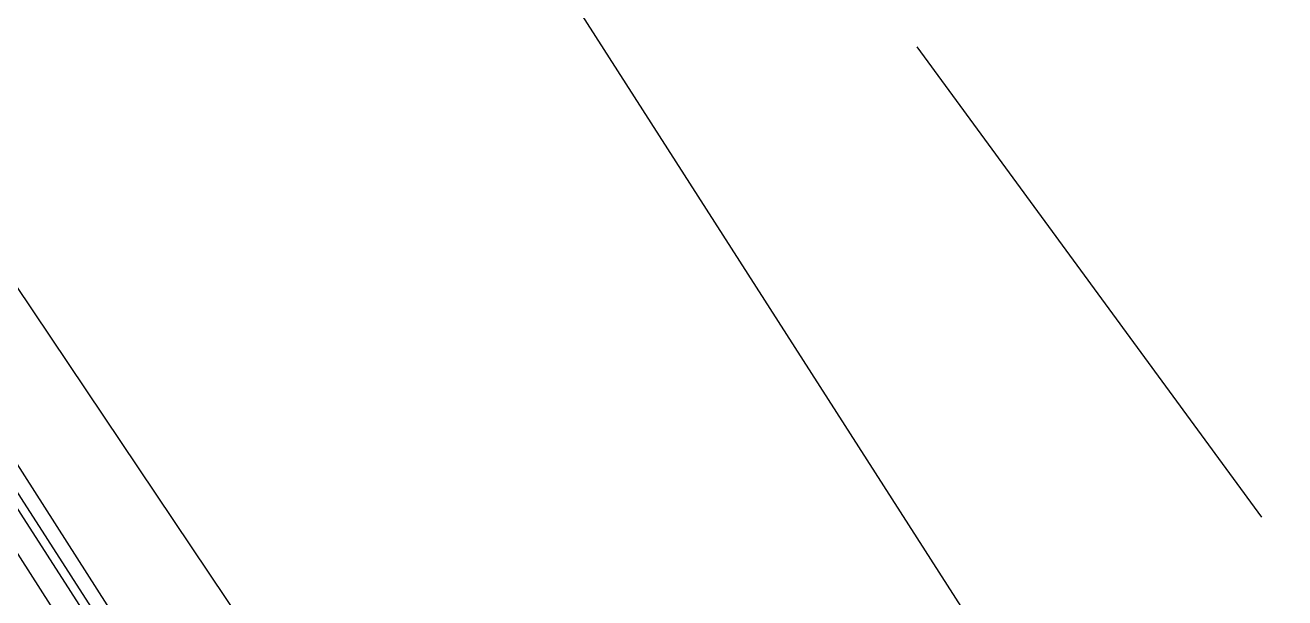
# Model space of a CAD drawing. Header units: feet. Extents: x -84 to 198, y -22 to 181.
# Drawn here: x 24.988 to 26.06, y 25.656 to 26.143 of the extents above; entities that cross this region are included whole.
import ezdxf

# ---------------------------------------------------------------- set-up
doc = ezdxf.new("R2010")
doc.units = ezdxf.units.FT
doc.layers.add('A-LINEA', color=7, linetype='CONTINUOUS')

msp = doc.modelspace()

# ---------------------------------------------------------------- linework, layer by layer
at = {"layer": 'A-LINEA'}
for p, q in [((22.9956, 28.8755), (26.704, 23.3541)), ((22.9956, 28.8755), (26.704, 23.3541)), ((23.7867, 28.7644), (25.7867, 25.6444)), ((23.7867, 28.7644), (25.7867, 25.6444)), ((25.7467, 26.1244), (26.04, 25.7244)), ((25.7467, 26.1244), (26.04, 25.7244))]:
    msp.add_line(p, q, dxfattribs=at)
for points in [[(23.1733, 28.5244), (25.2933, 25.2044), (25.3067, 25.1911), (25.32, 25.2044), (23.1867, 28.5244), (23.1867, 28.5378), (23.1733, 28.5244)], [(23.1733, 28.5244), (25.2933, 25.2044), (25.3067, 25.1911), (25.32, 25.2044), (23.1867, 28.5244), (23.1867, 28.5378), (23.1733, 28.5244)], [(23.1867, 28.5378), (25.32, 25.2178), (25.32, 25.2044), (25.3333, 25.2178), (23.2133, 28.5378), (23.2, 28.5378), (23.1867, 28.5378)], [(23.1867, 28.5378), (25.32, 25.2178), (25.32, 25.2044), (25.3333, 25.2178), (23.2133, 28.5378), (23.2, 28.5378), (23.1867, 28.5378)]]:
    msp.add_lwpolyline(points, dxfattribs=at)

doc.saveas('drawing.dxf')
